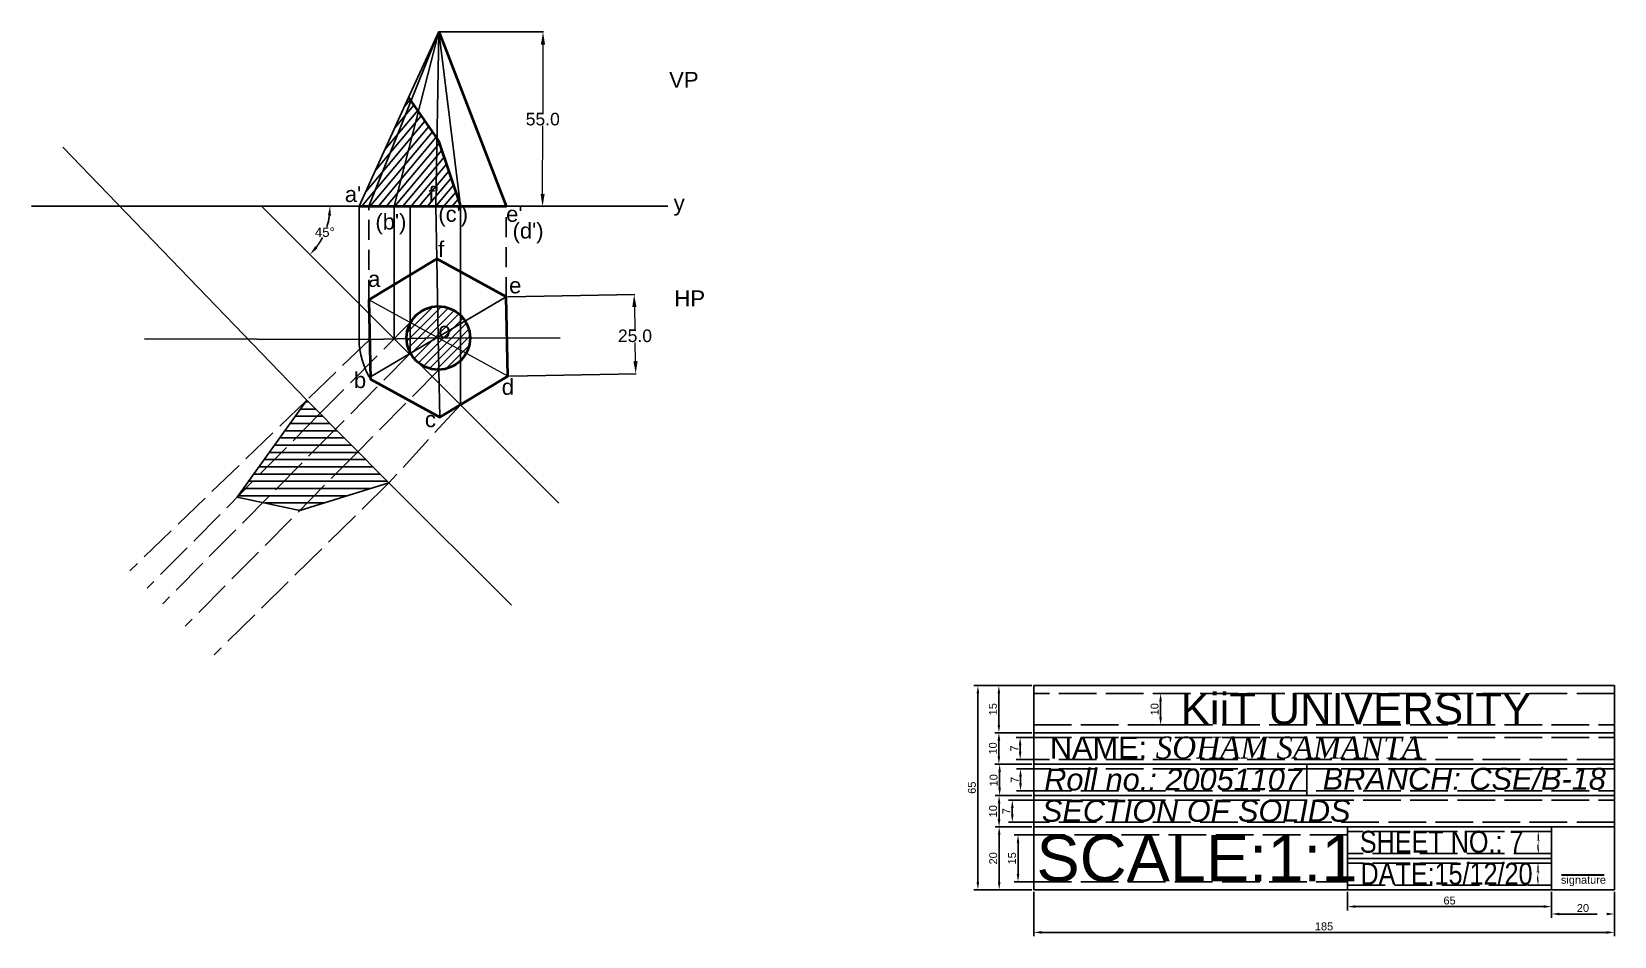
# Model space of a CAD drawing. Header units: millimetres. Extents: x 32535 to 33350, y 23508 to 24028.
# Drawn here: x 32846 to 33350, y 23508 to 23796 of the extents above; entities that cross this region are included whole.
import ezdxf

# ---------------------------------------------------------------- set-up
doc = ezdxf.new("R2010")
doc.units = ezdxf.units.MM
doc.header["$MEASUREMENT"] = 0
doc.linetypes.add('ACAD_ISO02W100', pattern=[15, 12, -3])
doc.linetypes.add('DASHED2', pattern=[9.525, 6.35, -3.175])
doc.styles.get("Standard").update_dxf_attribs({"font": 'arial.ttf'})
doc.dimstyles.new('ISO-25', dxfattribs={"dimtxt": 2.5, "dimasz": 2.5, "dimexe": 1.25, "dimexo": 0.625, "dimtad": 1, "dimtxsty": 'Standard', "dimcen": 2.5, "dimadec": 0, "dimazin": 0, "dimtfac": 1, "dimtmove": 0, "dimatfit": 3, "dimfxl": 1, "dimarcsym": 0})
doc.dimstyles.get("Standard").update_dxf_attribs({"dimtxt": 0.18, "dimasz": 0.18, "dimexe": 0.18, "dimexo": 0.0625, "dimgap": 0.09, "dimtad": 0, "dimtih": 1, "dimtoh": 1, "dimdec": 4, "dimzin": 0, "dimdsep": 46, "dimtxsty": 'Standard', "dimcen": 0.09, "dimadec": 0, "dimazin": 0, "dimtfac": 1, "dimtdec": 4, "dimtofl": 0, "dimtmove": 0, "dimatfit": 3, "dimfxl": 1, "dimtolj": 1, "dimtzin": 0, "dimarcsym": 0})
pattern_1 = [(50, (31.1765, 81.2447), (-1.53208889, 1.28557522), [])]

# ---------------------------------------------------------------- blocks, each defined once
blk = doc.blocks.new('*D16')
at = {"color": 0, "lineweight": -2, "transparency": 16777216}
for p, q in [((33265.06, 23522.47), (33265.06, 23516.48)), ((33330.06, 23522.47), (33330.06, 23516.48)), ((33267.56, 23517.73), (33327.56, 23517.73))]:
    blk.add_line(p, q, dxfattribs=at)
at = {"color": 0, "transparency": 16777216}
for points in [[(33267.56, 23518.15), (33267.56, 23517.32), (33265.06, 23517.73)], [(33327.56, 23518.15), (33327.56, 23517.32), (33330.06, 23517.73)]]:
    blk.add_solid(points, dxfattribs=at)
at = {"layer": 'Defpoints', "color": 0, "transparency": 16777216}
for p in [(33265.06, 23523.1), (33330.06, 23523.1), (33330.06, 23517.73)]:
    blk.add_point(p, dxfattribs=at)
at = {"color": 0, "transparency": 16777216, "insert": (33297.56, 23519.64), "char_height": 2.5, "attachment_point": 5}
blk.add_mtext('65', dxfattribs=at)
blk = doc.blocks.new('*D10')
at = {"color": 0, "lineweight": -2, "transparency": 16777216}
for p, q in [((33169.55, 23540.6), (33158.82, 23540.6)), ((33160.07, 23538.1), (33160.07, 23528.1)), ((33169.58, 23525.6), (33158.82, 23525.6))]:
    blk.add_line(p, q, dxfattribs=at)
at = {"color": 0, "transparency": 16777216}
for points in [[(33159.65, 23538.1), (33160.48, 23538.1), (33160.07, 23540.6)], [(33159.65, 23528.1), (33160.48, 23528.1), (33160.07, 23525.6)]]:
    blk.add_solid(points, dxfattribs=at)
at = {"layer": 'Defpoints', "color": 0, "transparency": 16777216}
for p in [(33170.17, 23540.6), (33160.07, 23525.6), (33170.21, 23525.6)]:
    blk.add_point(p, dxfattribs=at)
at = {"color": 0, "transparency": 16777216, "insert": (33158.17, 23533.1), "char_height": 2.5, "attachment_point": 5, "rotation": 90}
blk.add_mtext('15', dxfattribs=at)
blk = doc.blocks.new('*D17')
at = {"color": 0, "lineweight": -2, "transparency": 16777216}
for p, q in [((33164.43, 23573.1), (33152.72, 23573.1)), ((33153.97, 23570.6), (33153.97, 23565.6)), ((33164.43, 23563.1), (33152.72, 23563.1))]:
    blk.add_line(p, q, dxfattribs=at)
at = {"color": 0, "transparency": 16777216}
for points in [[(33153.56, 23570.6), (33154.39, 23570.6), (33153.97, 23573.1)], [(33153.56, 23565.6), (33154.39, 23565.6), (33153.97, 23563.1)]]:
    blk.add_solid(points, dxfattribs=at)
at = {"layer": 'Defpoints', "color": 0, "transparency": 16777216}
for p in [(33165.06, 23573.1), (33153.97, 23563.1), (33165.06, 23563.1)]:
    blk.add_point(p, dxfattribs=at)
at = {"color": 0, "transparency": 16777216, "insert": (33152.07, 23568.1), "char_height": 2.5, "attachment_point": 5, "rotation": 90}
blk.add_mtext('10', dxfattribs=at)
blk = doc.blocks.new('*D18')
at = {"color": 0, "lineweight": -2, "transparency": 16777216}
for p, q in [((33164.43, 23563.1), (33152.96, 23563.1)), ((33154.21, 23560.6), (33154.21, 23555.6)), ((33164.43, 23553.1), (33152.96, 23553.1))]:
    blk.add_line(p, q, dxfattribs=at)
at = {"color": 0, "transparency": 16777216}
for points in [[(33153.79, 23560.6), (33154.62, 23560.6), (33154.21, 23563.1)], [(33153.79, 23555.6), (33154.62, 23555.6), (33154.21, 23553.1)]]:
    blk.add_solid(points, dxfattribs=at)
at = {"layer": 'Defpoints', "color": 0, "transparency": 16777216}
for p in [(33165.06, 23563.1), (33154.21, 23553.1), (33165.06, 23553.1)]:
    blk.add_point(p, dxfattribs=at)
at = {"color": 0, "transparency": 16777216, "insert": (33152.3, 23557.96), "char_height": 2.5, "attachment_point": 5, "rotation": 90}
blk.add_mtext('10', dxfattribs=at)
blk = doc.blocks.new('*D19')
at = {"color": 0, "lineweight": -2, "transparency": 16777216}
for p, q in [((33164.43, 23588.1), (33146.03, 23588.1)), ((33147.28, 23585.6), (33147.28, 23525.6)), ((33164.43, 23523.1), (33146.03, 23523.1))]:
    blk.add_line(p, q, dxfattribs=at)
at = {"color": 0, "transparency": 16777216}
for points in [[(33146.86, 23585.6), (33147.69, 23585.6), (33147.28, 23588.1)], [(33146.86, 23525.6), (33147.69, 23525.6), (33147.28, 23523.1)]]:
    blk.add_solid(points, dxfattribs=at)
at = {"layer": 'Defpoints', "color": 0, "transparency": 16777216}
for p in [(33165.06, 23588.1), (33147.28, 23523.1), (33165.06, 23523.1)]:
    blk.add_point(p, dxfattribs=at)
at = {"color": 0, "transparency": 16777216, "insert": (33145.38, 23555.6), "char_height": 2.5, "attachment_point": 5, "rotation": 90}
blk.add_mtext('65', dxfattribs=at)
blk = doc.blocks.new('*D20')
at = {"color": 0, "lineweight": -2, "transparency": 16777216}
for p, q in [((33164.43, 23588.1), (33152.72, 23588.1)), ((33153.97, 23585.6), (33153.97, 23575.6)), ((33164.43, 23573.1), (33152.72, 23573.1))]:
    blk.add_line(p, q, dxfattribs=at)
at = {"color": 0, "transparency": 16777216}
for points in [[(33153.56, 23585.6), (33154.39, 23585.6), (33153.97, 23588.1)], [(33153.56, 23575.6), (33154.39, 23575.6), (33153.97, 23573.1)]]:
    blk.add_solid(points, dxfattribs=at)
at = {"layer": 'Defpoints', "color": 0, "transparency": 16777216}
for p in [(33165.06, 23588.1), (33153.97, 23573.1), (33165.06, 23573.1)]:
    blk.add_point(p, dxfattribs=at)
at = {"color": 0, "transparency": 16777216, "insert": (33152.07, 23580.6), "char_height": 2.5, "attachment_point": 5, "rotation": 90}
blk.add_mtext('15', dxfattribs=at)
blk = doc.blocks.new('*D11')
at = {"color": 0, "lineweight": -2, "transparency": 16777216}
for p, q in [((33164.43, 23543.1), (33152.82, 23543.1)), ((33154.07, 23540.6), (33154.07, 23525.6)), ((33164.43, 23523.1), (33152.82, 23523.1))]:
    blk.add_line(p, q, dxfattribs=at)
at = {"color": 0, "transparency": 16777216}
for points in [[(33153.65, 23540.6), (33154.49, 23540.6), (33154.07, 23543.1)], [(33153.65, 23525.6), (33154.49, 23525.6), (33154.07, 23523.1)]]:
    blk.add_solid(points, dxfattribs=at)
at = {"layer": 'Defpoints', "color": 0, "transparency": 16777216}
for p in [(33165.06, 23543.1), (33154.07, 23523.1), (33165.06, 23523.1)]:
    blk.add_point(p, dxfattribs=at)
at = {"color": 0, "transparency": 16777216, "insert": (33152.17, 23533.1), "char_height": 2.5, "attachment_point": 5, "rotation": 90}
blk.add_mtext('20', dxfattribs=at)
blk = doc.blocks.new('*D21')
at = {"color": 0, "lineweight": -2, "transparency": 16777216}
for p, q in [((33164.43, 23553.1), (33152.78, 23553.1)), ((33154.03, 23550.6), (33154.03, 23545.6)), ((33164.43, 23543.1), (33152.78, 23543.1))]:
    blk.add_line(p, q, dxfattribs=at)
at = {"color": 0, "transparency": 16777216}
for points in [[(33153.61, 23550.6), (33154.45, 23550.6), (33154.03, 23553.1)], [(33153.61, 23545.6), (33154.45, 23545.6), (33154.03, 23543.1)]]:
    blk.add_solid(points, dxfattribs=at)
at = {"layer": 'Defpoints', "color": 0, "transparency": 16777216}
for p in [(33165.06, 23553.1), (33154.03, 23543.1), (33165.06, 23543.1)]:
    blk.add_point(p, dxfattribs=at)
at = {"color": 0, "transparency": 16777216, "insert": (33152.13, 23548.1), "char_height": 2.5, "attachment_point": 5, "rotation": 90}
blk.add_mtext('10', dxfattribs=at)
blk = doc.blocks.new('*D12')
at = {"color": 0, "lineweight": -2, "transparency": 16777216}
for p, q in [((33213.78, 23585.6), (33204.25, 23585.6)), ((33205.5, 23583.1), (33205.5, 23578.1)), ((33213.78, 23575.6), (33204.25, 23575.6))]:
    blk.add_line(p, q, dxfattribs=at)
at = {"color": 0, "transparency": 16777216}
for points in [[(33205.08, 23583.1), (33205.91, 23583.1), (33205.5, 23585.6)], [(33205.08, 23578.1), (33205.91, 23578.1), (33205.5, 23575.6)]]:
    blk.add_solid(points, dxfattribs=at)
at = {"layer": 'Defpoints', "color": 0, "transparency": 16777216}
for p in [(33214.41, 23585.6), (33205.5, 23575.6), (33214.41, 23575.6)]:
    blk.add_point(p, dxfattribs=at)
at = {"color": 0, "transparency": 16777216, "insert": (33203.6, 23580.6), "char_height": 2.5, "attachment_point": 5, "rotation": 90}
blk.add_mtext('10', dxfattribs=at)
blk = doc.blocks.new('*D22')
at = {"color": 0, "lineweight": -2, "transparency": 16777216}
for p, q in [((33165.06, 23522.47), (33165.06, 23508.26)), ((33350.06, 23522.47), (33350.06, 23508.26)), ((33167.56, 23509.51), (33347.56, 23509.51))]:
    blk.add_line(p, q, dxfattribs=at)
at = {"color": 0, "transparency": 16777216}
for points in [[(33167.56, 23509.93), (33167.56, 23509.09), (33165.06, 23509.51)], [(33347.56, 23509.93), (33347.56, 23509.09), (33350.06, 23509.51)]]:
    blk.add_solid(points, dxfattribs=at)
at = {"layer": 'Defpoints', "color": 0, "transparency": 16777216}
for p in [(33165.06, 23523.1), (33350.06, 23523.1), (33350.06, 23509.51)]:
    blk.add_point(p, dxfattribs=at)
at = {"color": 0, "transparency": 16777216, "insert": (33257.56, 23511.41), "char_height": 2.5, "attachment_point": 5}
blk.add_mtext('185', dxfattribs=at)
blk = doc.blocks.new('*D23')
at = {"color": 0, "linetype": 'ACAD_ISO02W100', "lineweight": -2, "transparency": 16777216}
for p, q in [((33169.6, 23571.6), (33159.49, 23571.6)), ((33160.74, 23569.1), (33160.74, 23567.1)), ((33169.6, 23564.6), (33159.49, 23564.6))]:
    blk.add_line(p, q, dxfattribs=at)
at = {"color": 0, "linetype": 'ACAD_ISO02W100', "transparency": 16777216}
for points in [[(33160.33, 23569.1), (33161.16, 23569.1), (33160.74, 23571.6)], [(33160.33, 23567.1), (33161.16, 23567.1), (33160.74, 23564.6)]]:
    blk.add_solid(points, dxfattribs=at)
at = {"layer": 'Defpoints', "color": 0, "linetype": 'ACAD_ISO02W100', "transparency": 16777216}
for p in [(33170.23, 23571.6), (33160.74, 23564.6), (33170.23, 23564.6)]:
    blk.add_point(p, dxfattribs=at)
at = {"color": 0, "linetype": 'ACAD_ISO02W100', "transparency": 16777216, "insert": (33158.87, 23568.1), "char_height": 2.5, "attachment_point": 5, "rotation": 90}
blk.add_mtext('7', dxfattribs=at)
blk = doc.blocks.new('*D13')
at = {"color": 0, "linetype": 'ACAD_ISO02W100', "lineweight": -2, "transparency": 16777216}
for p, q in [((33170.57, 23561.6), (33159.62, 23561.6)), ((33160.87, 23559.1), (33160.87, 23557.1)), ((33170.57, 23554.6), (33159.62, 23554.6))]:
    blk.add_line(p, q, dxfattribs=at)
at = {"color": 0, "linetype": 'ACAD_ISO02W100', "transparency": 16777216}
for points in [[(33160.46, 23559.1), (33161.29, 23559.1), (33160.87, 23561.6)], [(33160.46, 23557.1), (33161.29, 23557.1), (33160.87, 23554.6)]]:
    blk.add_solid(points, dxfattribs=at)
at = {"layer": 'Defpoints', "color": 0, "linetype": 'ACAD_ISO02W100', "transparency": 16777216}
for p in [(33171.2, 23561.6), (33160.87, 23554.6), (33171.2, 23554.6)]:
    blk.add_point(p, dxfattribs=at)
at = {"color": 0, "linetype": 'ACAD_ISO02W100', "transparency": 16777216, "insert": (33159, 23558.1), "char_height": 2.5, "attachment_point": 5, "rotation": 90}
blk.add_mtext('7', dxfattribs=at)
blk = doc.blocks.new('*D24')
at = {"color": 0, "linetype": 'ACAD_ISO02W100', "lineweight": -2, "transparency": 16777216}
for p, q in [((33167.05, 23551.6), (33157, 23551.6)), ((33158.25, 23549.1), (33158.25, 23547.1)), ((33167.05, 23544.6), (33157, 23544.6))]:
    blk.add_line(p, q, dxfattribs=at)
at = {"color": 0, "linetype": 'ACAD_ISO02W100', "transparency": 16777216}
for points in [[(33157.83, 23549.1), (33158.67, 23549.1), (33158.25, 23551.6)], [(33157.83, 23547.1), (33158.67, 23547.1), (33158.25, 23544.6)]]:
    blk.add_solid(points, dxfattribs=at)
at = {"layer": 'Defpoints', "color": 0, "linetype": 'ACAD_ISO02W100', "transparency": 16777216}
for p in [(33167.67, 23551.6), (33158.25, 23544.6), (33167.67, 23544.6)]:
    blk.add_point(p, dxfattribs=at)
at = {"color": 0, "linetype": 'ACAD_ISO02W100', "transparency": 16777216, "insert": (33156.37, 23548.1), "char_height": 2.5, "attachment_point": 5, "rotation": 90}
blk.add_mtext('7', dxfattribs=at)
blk = doc.blocks.new('*D25')
at = {"color": 0, "linetype": 'ACAD_ISO02W100', "lineweight": -2, "transparency": 16777216}
for p, q in [((33330.06, 23522.47), (33330.06, 23514.12)), ((33350.06, 23522.47), (33350.06, 23514.12)), ((33332.56, 23515.37), (33347.56, 23515.37))]:
    blk.add_line(p, q, dxfattribs=at)
at = {"color": 0, "linetype": 'ACAD_ISO02W100', "transparency": 16777216}
for points in [[(33332.56, 23515.78), (33332.56, 23514.95), (33330.06, 23515.37)], [(33347.56, 23515.78), (33347.56, 23514.95), (33350.06, 23515.37)]]:
    blk.add_solid(points, dxfattribs=at)
at = {"layer": 'Defpoints', "color": 0, "linetype": 'ACAD_ISO02W100', "transparency": 16777216}
for p in [(33330.06, 23523.1), (33350.06, 23523.1), (33350.06, 23515.37)]:
    blk.add_point(p, dxfattribs=at)
at = {"color": 0, "linetype": 'ACAD_ISO02W100', "transparency": 16777216, "insert": (33340.06, 23517.27), "char_height": 2.5, "attachment_point": 5}
blk.add_mtext('20', dxfattribs=at)
blk = doc.blocks.new('*D14')
at = {"color": 0, "lineweight": -2, "transparency": 16777216}
for p, q in [((33322.44, 23531.6), (33325.91, 23531.6)), ((33322.44, 23524.6), (33325.91, 23524.6))]:
    blk.add_line(p, q, dxfattribs=at)
at = {"color": 0, "lineweight": 0, "transparency": 16777216}
for p, q in [((33325.73, 23530.1), (33325.73, 23528.94)), ((33325.73, 23526.1), (33325.73, 23527.26))]:
    blk.add_line(p, q, dxfattribs=at)
at = {"color": 0, "transparency": 16777216}
for points in [[(33325.48, 23530.1), (33325.98, 23530.1), (33325.73, 23531.6)], [(33325.48, 23526.1), (33325.98, 23526.1), (33325.73, 23524.6)]]:
    blk.add_solid(points, dxfattribs=at)
at = {"layer": 'Defpoints', "color": 0, "transparency": 16777216}
for p in [(33322.38, 23531.6), (33322.38, 23524.6), (33325.73, 23524.6)]:
    blk.add_point(p, dxfattribs=at)
at = {"color": 0, "transparency": 16777216, "insert": (33325.73, 23528.1), "char_height": 1.5, "attachment_point": 5}
blk.add_mtext('\\A1;7', dxfattribs=at)
blk = doc.blocks.new('*D15')
at = {"color": 0, "lineweight": -2, "transparency": 16777216}
for p, q in [((33320.5, 23541.6), (33326, 23541.6)), ((33320.42, 23534.6), (33326, 23534.6))]:
    blk.add_line(p, q, dxfattribs=at)
at = {"color": 0, "lineweight": 0, "transparency": 16777216}
for p, q in [((33325.82, 23540.1), (33325.82, 23538.94)), ((33325.82, 23536.1), (33325.82, 23537.26))]:
    blk.add_line(p, q, dxfattribs=at)
at = {"color": 0, "transparency": 16777216}
for points in [[(33325.57, 23540.1), (33326.07, 23540.1), (33325.82, 23541.6)], [(33325.57, 23536.1), (33326.07, 23536.1), (33325.82, 23534.6)]]:
    blk.add_solid(points, dxfattribs=at)
at = {"layer": 'Defpoints', "color": 0, "transparency": 16777216}
for p in [(33320.43, 23541.6), (33325.82, 23541.6), (33320.36, 23534.6)]:
    blk.add_point(p, dxfattribs=at)
at = {"color": 0, "transparency": 16777216, "insert": (33325.82, 23538.1), "char_height": 1.5, "attachment_point": 5}
blk.add_mtext('\\A1;7', dxfattribs=at)
blk = doc.blocks.new('*D110')
at = {"color": 0, "lineweight": -2, "transparency": 16777216}
for start, end in [(342.0263, 352.1096), (322.8904, 332.82)]:
    blk.add_arc((32919.09, 23740.83), 21.8, start, end, dxfattribs=at)
at = {"color": 0, "transparency": 16777216}
for points in [[(32940.18, 23737.87), (32941.18, 23737.8), (32940.89, 23740.83)], [(32936.85, 23727.35), (32936.1, 23728), (32934.5, 23725.41)]]:
    blk.add_solid(points, dxfattribs=at)
at = {"layer": 'Defpoints', "color": 0, "transparency": 16777216}
for p in [(32845.81, 23740.83), (32919.09, 23740.83), (33048.54, 23740.83), (32937.97, 23729.93), (33013.75, 23646.17)]:
    blk.add_point(p, dxfattribs=at)
at = {"color": 0, "transparency": 16777216, "insert": (32939.23, 23732.49), "char_height": 3, "attachment_point": 5}
blk.add_mtext('\\A1;45°', dxfattribs=at)
blk = doc.blocks.new('*D113')
at = {"color": 0, "lineweight": -2, "transparency": 16777216}
for p, q in [((32975.55, 23796.37), (33008.91, 23796.28)), ((32975.42, 23740.81), (33008.77, 23740.73))]:
    blk.add_line(p, q, dxfattribs=at)
at = {"color": 0, "lineweight": 9, "transparency": 16777216}
for p, q in [((33008.72, 23792.28), (33008.67, 23770.64)), ((33008.6, 23744.73), (33008.66, 23766.37))]:
    blk.add_line(p, q, dxfattribs=at)
at = {"color": 0, "transparency": 16777216}
for points in [[(33008.05, 23792.28), (33009.39, 23792.28), (33008.73, 23796.28)], [(33007.94, 23744.73), (33009.27, 23744.73), (33008.59, 23740.73)]]:
    blk.add_solid(points, dxfattribs=at)
at = {"layer": 'Defpoints', "color": 0, "transparency": 16777216}
for p in [(32975.49, 23796.37), (32975.35, 23740.81), (33008.59, 23740.73)]:
    blk.add_point(p, dxfattribs=at)
at = {"color": 0, "transparency": 16777216, "insert": (33008.66, 23768.51), "char_height": 4, "attachment_point": 5}
blk.add_mtext('\\A1;55.0', dxfattribs=at)
blk = doc.blocks.new('*D115')
at = {"color": 0, "lineweight": -2, "transparency": 16777216}
for p, q in [((32997.56, 23711.89), (33037.95, 23712.69)), ((32998.06, 23686.64), (33038.45, 23687.45))]:
    blk.add_line(p, q, dxfattribs=at)
at = {"color": 0, "lineweight": 9, "transparency": 16777216}
for p, q in [((33037.85, 23708.69), (33037.99, 23701.64)), ((33038.19, 23691.44), (33038.07, 23697.37))]:
    blk.add_line(p, q, dxfattribs=at)
at = {"color": 0, "transparency": 16777216}
for points in [[(33038.51, 23708.7), (33037.18, 23708.68), (33037.77, 23712.69)], [(33038.86, 23691.46), (33037.53, 23691.43), (33038.27, 23687.44)]]:
    blk.add_solid(points, dxfattribs=at)
at = {"layer": 'Defpoints', "color": 0, "transparency": 16777216}
for p in [(32997.5, 23711.88), (32998, 23686.64), (33038.27, 23687.44)]:
    blk.add_point(p, dxfattribs=at)
at = {"color": 0, "transparency": 16777216, "insert": (33038.03, 23699.5), "char_height": 4, "attachment_point": 5}
blk.add_mtext('\\A1;25.0', dxfattribs=at)

msp = doc.modelspace()

# ---------------------------------------------------------------- hatches: boundary and pattern name
at = {"true_color": 0xf8d731, "transparency": 33554687}
h = msp.add_hatch(dxfattribs=at)
h.set_pattern_fill('_USER', color=40, scale=2, angle=50, pattern_type=0)
h.set_pattern_definition(pattern_1)
h.paths.add_polyline_path([(32964.38662, 23768.60242), (32962.82244, 23768.60632), (32962.57135, 23764.07119)])
h.paths.add_polyline_path([(32966.66624, 23774.29277), (32965.91576, 23775.37539), (32962.82244, 23768.60632), (32964.38662, 23768.60242)])
h.paths.add_polyline_path([(32962.57135, 23764.07119), (32962.82244, 23768.60632), (32950.12844, 23740.82817), (32953.25991, 23740.82817)])
h = msp.add_hatch(dxfattribs=at)
h.set_pattern_fill('_USER', color=40, scale=2, angle=50, pattern_type=0)
h.set_pattern_definition(pattern_1)
h.paths.add_polyline_path([(32961.70298, 23761.90358), (32953.25991, 23740.82817), (32961.28449, 23740.82817)])
h.paths.add_polyline_path([(32966.55187, 23761.8915), (32961.70298, 23761.90358), (32961.28449, 23740.82817), (32966.45953, 23740.82817)])
h.paths.add_polyline_path([(32975.43047, 23761.86939), (32966.55187, 23761.8915), (32966.45953, 23740.82817), (32975.37806, 23740.82817)])
h.paths.add_polyline_path([(32975.43047, 23761.86939), (32975.37806, 23740.82817), (32982.40175, 23740.82817)])
h.paths.add_polyline_path([(32966.60558, 23774.14134), (32961.70298, 23761.90358), (32966.55187, 23761.8915)])
h.paths.add_polyline_path([(32966.60558, 23774.14134), (32966.55187, 23761.8915), (32975.43047, 23761.86939)])
h = msp.add_hatch()
h.set_pattern_fill('ANSI31', color=2, scale=15)
h.paths.add_polyline_path([(32975.37806, 23698.82225), (32966.73308, 23693.5975, 0.262590268), (32975.37806, 23688.72108)])
h.paths.add_polyline_path([(32975.37806, 23698.82225), (32966.45953, 23698.64362), (32966.45953, 23694.07951, 0.013719299), (32966.73308, 23693.5975)])
h.paths.add_polyline_path([(32966.5308, 23703.69665, 0.003705235), (32966.45953, 23703.565), (32966.45953, 23698.64362), (32975.37806, 23698.82225)])
h.paths.add_polyline_path([(32975.37806, 23708.92343, 0.273322514), (32966.5308, 23703.69665), (32975.37806, 23698.82225)])
h.paths.add_polyline_path([(32982.40175, 23706.08183, 0.194624103), (32975.37806, 23708.92343), (32975.37806, 23698.82225), (32982.40175, 23703.06715)])
h.paths.add_polyline_path([(32982.40175, 23694.95255), (32975.37806, 23698.82225), (32975.37806, 23688.72108, 0.194624103), (32982.40175, 23691.56267)])
h.paths.add_polyline_path([(32982.40175, 23698.81953), (32975.37806, 23698.82225), (32982.40175, 23694.95255)], flags=17)
h.paths.add_polyline_path([(32982.40175, 23703.06715), (32975.37806, 23698.82225), (32982.40175, 23698.81953)])
h.paths.add_polyline_path([(32984.02304, 23704.04701), (32982.40175, 23703.06715), (32982.40175, 23698.81953), (32985.47923, 23698.81834, 0.13684791)])
h.paths.add_polyline_path([(32985.47923, 23698.81834), (32982.40175, 23698.81953), (32982.40175, 23694.95255), (32984.22532, 23693.94786, 0.126464062)])
h.paths.add_polyline_path([(32966.45953, 23703.565, 0.122799603), (32965.27688, 23698.82225, 0.005006652), (32965.27891, 23698.61998), (32966.45953, 23698.64362)])
h.paths.add_polyline_path([(32966.45953, 23698.64362), (32965.27891, 23698.61998, 0.117720574), (32966.45953, 23694.07951)])
h.paths.add_polyline_path([(32982.40175, 23706.08183), (32982.40175, 23703.06715), (32984.02304, 23704.04701, 0.064661546)])
h.paths.add_polyline_path([(32984.22532, 23693.94786), (32982.40175, 23694.95255), (32982.40175, 23691.56267, 0.074723484)])
h.paths.add_polyline_path([(32974.42203, 23697.78354), (32980.25811, 23697.78354), (32980.25811, 23703.51971), (32974.42203, 23703.51971)], flags=9)
h = msp.add_hatch()
h.set_pattern_fill('_USER', color=2, scale=2.3, pattern_type=0)
h.set_pattern_definition([(0, (0, 0), (0, 2.3), [])])
h.paths.add_polyline_path([(32937.53297, 23674.63009), (32937.71113, 23674.80936), (32933.48303, 23679.06209), (32911.33441, 23648.15688)])
h.paths.add_polyline_path([(32942.50723, 23669.70744), (32942.64505, 23669.8467), (32937.71113, 23674.80936), (32937.53297, 23674.63009), (32911.33441, 23648.15688), (32919.46957, 23646.42826)])
h.paths.add_polyline_path([(32942.64505, 23669.8467), (32942.50723, 23669.70744), (32919.46957, 23646.42826), (32931.24758, 23643.92559), (32949.78887, 23662.66126)])
h.paths.add_polyline_path([(32949.78887, 23662.66126), (32931.24758, 23643.92559), (32959.66056, 23652.73207)])

# ---------------------------------------------------------------- linework, layer by layer
at = {"color": 5, "transparency": 33554687}
msp.add_line((32975.51645, 23796.38447), (32953.25991, 23740.82817), dxfattribs=at)
at = {"color": 5}
for p, q in [((32975.51645, 23796.38447), (32961.28449, 23740.82817)), ((32975.51645, 23796.38447), (32965.91576, 23775.37539)), ((32974.53705, 23740.81172), (32975.51645, 23796.38447)), ((32982.40175, 23740.82817), (32975.51645, 23796.38447))]:
    msp.add_line(p, q, dxfattribs=at)
at = {"color": 5, "lineweight": 40, "transparency": 33554687}
msp.add_line((32975.51645, 23796.38447), (32996.99051, 23740.82817), dxfattribs=at)
at = {"color": 1}
for p, q in [((32965.91576, 23775.37539), (32950.12844, 23740.82817)), ((32933.48303, 23679.06209), (32911.33441, 23648.15688)), ((32959.66056, 23652.73207), (32933.48303, 23679.06209)), ((32931.24758, 23643.92559), (32959.66056, 23652.73207)), ((32911.33441, 23648.15688), (32931.24758, 23643.92559))]:
    msp.add_line(p, q, dxfattribs=at)
at = {"color": 1, "lineweight": 40}
for p, q in [((32965.91576, 23775.37539), (32975.44718, 23761.62581)), ((32975.44718, 23761.62581), (32982.40175, 23740.82817)), ((32950.12844, 23740.82817), (32996.99051, 23740.82817))]:
    msp.add_line(p, q, dxfattribs=at)
at = {"color": 3}
for p, q in [((32933.48303, 23679.06209), (32855.79889, 23759.59072)), ((32959.66056, 23652.73207), (32998.68987, 23613.70276))]:
    msp.add_line(p, q, dxfattribs=at)
at = {"color": 3, "lineweight": -2, "transparency": 33554687}
msp.add_line((32845.81359, 23740.82817), (33048.53888, 23740.82817), dxfattribs=at)
at = {"color": 3, "transparency": 33554687}
msp.add_line((33013.74879, 23646.1663), (32919.08692, 23740.82817), dxfattribs=at)
at = {"transparency": 33554687}
msp.add_line((32950.12844, 23698.41294), (32950.12844, 23740.82817), dxfattribs=at)
at = {"linetype": 'DASHED2', "transparency": 33554687}
msp.add_line((32953.25991, 23711.00825), (32953.25991, 23740.82817), dxfattribs=at)
at = {"color": 0, "transparency": 33554687}
for p, q in [((32961.28449, 23698.53997), (32961.28449, 23740.82817)), ((32966.45953, 23693.43218), (32966.45953, 23740.82817))]:
    msp.add_line(p, q, dxfattribs=at)
for p, q in [((32974.87236, 23724.07013), (32974.53705, 23740.81172)), ((32974.87236, 23724.07013), (32975.37806, 23698.82225)), ((32996.99051, 23711.88413), (32953.75219, 23686.43015)), ((32975.37806, 23698.82225), (32975.88375, 23673.57438)), ((33350.05774, 23588.0996), (33165.05774, 23588.0996)), ((33165.05774, 23588.0996), (33165.05774, 23523.0996)), ((33165.05774, 23588.0996), (33165.05774, 23573.0996)), ((33320.86172, 23588.0996), (33320.86172, 23588.0996)), ((33350.05774, 23523.0996), (33350.05774, 23588.0996)), ((33165.05774, 23573.0996), (33350.05774, 23573.0996)), ((33350.05774, 23573.0996), (33350.05774, 23563.0996)), ((33350.05774, 23563.0996), (33165.05774, 23563.0996)), ((33165.05774, 23563.0996), (33165.05774, 23553.0996)), ((33252.08048, 23563.0996), (33252.08048, 23553.0996)), ((33165.05774, 23553.0996), (33350.05774, 23553.0996)), ((33350.05774, 23553.0996), (33350.05774, 23543.0996)), ((33265.05774, 23543.0996), (33165.05774, 23543.0996)), ((33330.05774, 23543.0996), (33265.05774, 23543.0996)), ((33265.05774, 23543.0996), (33265.05774, 23523.0996)), ((33265.05774, 23543.0996), (33265.05774, 23540.5996)), ((33265.05774, 23540.5996), (33265.05774, 23525.5996)), ((33350.05774, 23543.0996), (33330.05774, 23543.0996)), ((33330.05774, 23523.0996), (33330.05774, 23543.0996)), ((33330.05774, 23533.0996), (33265.05774, 23533.0996)), ((33165.05774, 23523.0996), (33265.05774, 23523.0996)), ((33265.05774, 23523.0996), (33330.05774, 23523.0996)), ((33330.05774, 23523.0996), (33350.05774, 23523.0996))]:
    msp.add_line(p, q)
at = {"color": 4, "transparency": 33554687}
msp.add_line((32982.40175, 23677.51365), (32982.40175, 23740.82817), dxfattribs=at)
at = {"color": 114, "linetype": 'DASHED2', "true_color": 0x139b48, "transparency": 33554687}
msp.add_line((32996.99051, 23711.88413), (32996.99051, 23740.82817), dxfattribs=at)
at = {"color": 0, "lineweight": 20, "transparency": 33554687}
msp.add_line((32997.4962, 23686.63626), (32953.25991, 23711.00825), dxfattribs=at)
at = {"linetype": 'ACAD_ISO02W100'}
for p, q in [((32966.45953, 23703.73592), (32937.53297, 23674.63009)), ((32953.51276, 23698.38431), (32933.48303, 23679.06209)), ((32966.45953, 23693.91084), (32942.50723, 23669.70744)), ((32975.58033, 23688.7231), (32949.70892, 23662.58047)), ((32933.48303, 23679.06209), (32877.05667, 23624.62886)), ((32937.53297, 23674.63009), (32882.6049, 23619.12619)), ((32982.40175, 23677.51334), (32959.66056, 23652.73207)), ((32942.50723, 23669.70744), (32887.57379, 23614.19811)), ((32949.70892, 23662.58047), (32894.7677, 23607.06328)), ((32959.66056, 23652.73207), (32903.93961, 23597.96668))]:
    msp.add_line(p, q, dxfattribs=at)
at = {"color": 18, "true_color": 0x000000, "transparency": 33554687}
for p, q in [((32953.51276, 23698.38431), (32881.78006, 23698.59969)), ((32975.37806, 23698.82225), (32953.51276, 23698.38431)), ((32975.37806, 23698.82225), (33014.15084, 23698.80724))]:
    msp.add_line(p, q, dxfattribs=at)
at = {"color": 85, "linetype": 'ACAD_ISO02W100', "true_color": 0x58ba48}
for p, q in [((33350.05774, 23585.5996), (33165.05774, 23585.5996)), ((33165.05774, 23575.5996), (33350.05774, 23575.5996)), ((33165.05774, 23571.5996), (33350.05774, 23571.5996)), ((33350.05774, 23564.5996), (33165.05774, 23564.5996)), ((33350.05774, 23561.5996), (33165.05774, 23561.5996)), ((33165.05774, 23554.5996), (33350.05774, 23554.5996)), ((33165.05774, 23551.5996), (33350.05774, 23551.5996)), ((33350.05774, 23544.5996), (33165.05774, 23544.5996)), ((33265.05774, 23540.5996), (33165.05774, 23540.5996)), ((33330.05774, 23541.5996), (33265.05774, 23541.5996)), ((33330.05774, 23534.5996), (33265.05774, 23534.5996)), ((33330.05774, 23531.5996), (33265.05774, 23531.5996)), ((33165.05774, 23525.5996), (33265.05774, 23525.5996)), ((33265.05774, 23524.5996), (33330.05774, 23524.5996))]:
    msp.add_line(p, q, dxfattribs=at)
at = {"color": 9, "lineweight": 30, "true_color": 0xc7c8ca}
msp.add_line((33333.22204, 23527.81242), (33346.76853, 23527.87394), dxfattribs=at)
at = {"color": 5, "lineweight": 40}
msp.add_lwpolyline([(32974.87236, 23724.07013), (32953.25991, 23711.00825), (32953.7656, 23685.76037), (32975.88375, 23673.57438), (32997.4962, 23686.63626), (32996.99051, 23711.88413)], close=True, dxfattribs=at)
at = {"color": 1, "lineweight": 40, "transparency": 33554687}
msp.add_circle((32975.37806, 23698.82225), 10.10118, dxfattribs=at)
at = {"transparency": 33554687}
msp.add_arc((32975.37806, 23698.82225), 25.25294, 180.9287314, 211.0885359, dxfattribs=at)

# ---------------------------------------------------------------- texts
at = {"color": 0, "transparency": 33554687}
for s, height, p in [('VP', 5.050588, (33048.91254, 23778.53252)), ('f', 5.05059, (32975.3176, 23724.57275)), ('a', 5.05059, (32953.00052, 23715.09889)), ('e', 5.05059, (32997.93636, 23713.04184)), ('HP', 5.050588, (33050.57263, 23708.92067)), ('o', 5.05059, (32975.37806, 23698.82225)), ('b', 5.05059, (32948.46643, 23682.85882)), ('d', 5.05059, (32995.58142, 23680.72437)), ('c', 5.05059, (32971.09125, 23670.42341))]:
    msp.add_text(s, height=height, dxfattribs=at).set_placement(p)
at = {"transparency": 33554687}
msp.add_text('y', height=5.05059, dxfattribs=at).set_placement((33050.36733, 23739.30586))
at = {"color": 0, "char_height": 5, "attachment_point": 1}
for s, width, insert in [("a'", 5.2423093, (32945.58858, 23747.11849)), ("f'", 132.0351301, (32972.25812, 23747.08071)), ("(c')", 110.5660045, (32975.37806, 23740.82817)), ("e'", 106.2721794, (32996.99051, 23740.82817)), ("(b')", 278.0251966, (32955.33831, 23738.36419)), ("(d')", 156.7246261, (32999.04813, 23735.50483))]:
    msp.add_mtext_dynamic_manual_height_columns(s, width=width, gutter_width=1, heights=[0], dxfattribs=dict(at, insert=insert))
at = {"attachment_point": 1}
for s, width, heights, insert, char_height in [('\\pxqc;KiiT UNIVERSITY', 164.358567, [0], (33185.57188, 23585.75507), 10), ('NAME: {\\fTimes New Roman|b0|i1|c0|p18;SOHAM SAMANTA}', 128.690421, [6.62977], (33170.22798, 23571.87701), 7), ('{\\fArial|b0|i1|c0|p34;Roll no.: 20051107}', 98.4957445, [17.50806], (33168.42702, 23561.71021), 7), ('{\\fArial|b0|i1|c0|p34;BRANCH: CSE/B-18}', 96.3946234, [0], (33257.15046, 23561.92154), 7), ('SCALE:1:1', 93.7594967, [0], (33165.94187, 23540.54829), 14.8)]:
    msp.add_mtext_dynamic_manual_height_columns(s, width=width, gutter_width=12.5, heights=heights, dxfattribs=dict(at, insert=insert, char_height=char_height))
at = {"color": 18, "true_color": 0x000000, "char_height": 7, "attachment_point": 1}
for s, width, heights, insert in [('{\\fArial|b0|i1|c0|p34;SECTION OF SOLIDS}', 242.3821862, [9.91839], (33167.67167, 23551.75081)), ('{\\fArial Narrow|b0|i0|c0|p34;SHEET NO.: 7}', 67.6486479, [17.83892], (33268.973, 23541.87953)), ('{\\fArial Narrow|b0|i0|c0|p34;DATE:15/12/20}', 77.4148345, [0], (33269.17478, 23531.69696))]:
    msp.add_mtext_dynamic_manual_height_columns(s, width=width, gutter_width=12.5, heights=heights, dxfattribs=dict(at, insert=insert))
at = {"color": 9, "lineweight": 30, "true_color": 0xc7c8ca, "insert": (33333.02424, 23527.50882), "char_height": 2.5, "attachment_point": 1}
msp.add_mtext_dynamic_manual_height_columns('{\\C256;\\c0;signature}', width=12.8123175, gutter_width=12.5, heights=[0], dxfattribs=at)

# ---------------------------------------------------------------- dimensions: what is measured, and where the dimension line sits
at = {"color": 6}
dim = msp.add_aligned_dim(p1=(32975.491, 23796.36598), p2=(32975.3526, 23740.80969), distance=33.24003, text='55.0', dimstyle='Standard', override={"dimtxt": 4, "dimasz": 4, "dimlwd": 9}, dxfattribs=at)
dim.commit()
dim.dimension.update_dxf_attribs({"geometry": '*D113', "text_midpoint": (33008.66173, 23768.50503)})
dim = msp.add_angular_dim_2l(base=(32937.96776, 23729.92731), line1=((33013.74879, 23646.1663), (32919.08692, 23740.82817)), line2=((32845.81359, 23740.82817), (33048.53888, 23740.82817)), dimstyle='Standard', override={"dimtxt": 3, "dimasz": 3}, dxfattribs=at)
dim.commit()
dim.dimension.update_dxf_attribs({"geometry": '*D110', "text_midpoint": (32939.22908, 23732.48502)})
dim = msp.add_linear_dim(base=(33038.27324, 23687.44286), p1=(32997.4962, 23711.88413), p2=(32998.0019, 23686.63626), angle=271.1474305, text='25.0', dimstyle='Standard', override={"dimtxt": 4, "dimasz": 4, "dimlwd": 9}, dxfattribs=at)
dim.commit()
dim.dimension.update_dxf_attribs({"geometry": '*D115', "text_midpoint": (33038.03168, 23699.50333), "dimtype": 161})
at = {"color": 240, "true_color": 0xed1f24}
for base, p1, p2, picture, middle in [((33147.27832, 23523.0996), (33165.05774, 23588.0996), (33165.05774, 23523.0996), '*D19', (33147.27832, 23555.5996)), ((33153.97439, 23573.0996), (33165.05774, 23588.0996), (33165.05774, 23573.0996), '*D20', (33153.97439, 23580.5996)), ((33205.49731, 23575.5996), (33214.40684, 23585.5996), (33214.40684, 23575.5996), '*D12', (33205.49731, 23580.5996)), ((33153.97439, 23563.0996), (33165.05774, 23573.0996), (33165.05774, 23563.0996), '*D17', (33153.97439, 23568.0996)), ((33154.20616, 23553.0996), (33165.05774, 23563.0996), (33165.05774, 23553.0996), '*D18', (33154.20616, 23557.96447)), ((33154.03013, 23543.0996), (33165.05774, 23553.0996), (33165.05774, 23543.0996), '*D21', (33154.03013, 23548.0996)), ((33154.07057, 23523.0996), (33165.05774, 23543.0996), (33165.05774, 23523.0996), '*D11', (33154.07057, 23533.0996)), ((33160.06654, 23525.5996), (33170.17227, 23540.5996), (33170.20625, 23525.5996), '*D10', (33160.06654, 23533.0996))]:
    dim = msp.add_linear_dim(base=base, p1=p1, p2=p2, angle=90, dimstyle='ISO-25', override={"dimdec": 1}, dxfattribs=at)
    dim.commit()
    dim.dimension.update_dxf_attribs({"geometry": picture, "text_midpoint": middle, "dimtype": 160})
at = {"color": 240, "linetype": 'ACAD_ISO02W100', "true_color": 0xed1f24}
for base, p1, p2, picture, middle in [((33160.74184, 23564.5996), (33170.22798, 23571.5996), (33170.22798, 23564.5996), '*D23', (33158.86684, 23568.0996)), ((33160.87345, 23554.5996), (33171.197, 23561.5996), (33171.197, 23554.5996), '*D13', (33158.99845, 23558.0996)), ((33158.24937, 23544.5996), (33167.67167, 23551.5996), (33167.67167, 23544.5996), '*D24', (33156.37437, 23548.0996))]:
    dim = msp.add_linear_dim(base=base, p1=p1, p2=p2, angle=90, dimstyle='ISO-25', override={"dimdec": 1}, dxfattribs=at)
    dim.commit()
    dim.dimension.update_dxf_attribs({"geometry": picture, "text_midpoint": middle})
at = {"color": 1}
for base, p1, p2, picture, middle in [((33325.81544, 23541.5996), (33320.35963, 23534.5996), (33320.43437, 23541.5996), '*D15', (33325.81544, 23538.0996)), ((33325.73439, 23524.5996), (33322.37753, 23531.5996), (33322.37753, 23524.5996), '*D14', (33325.73439, 23528.0996))]:
    dim = msp.add_linear_dim(base=base, p1=p1, p2=p2, angle=90, dimstyle='Standard', override={"dimtxt": 1.5, "dimasz": 1.5, "dimdec": 0, "dimlwd": 0}, dxfattribs=at)
    dim.commit()
    dim.dimension.update_dxf_attribs({"geometry": picture, "text_midpoint": middle, "dimtype": 160})
at = {"color": 240, "true_color": 0xed1f24}
for base, p1, p2, picture, middle in [((33350.05774, 23509.5091), (33165.05774, 23523.0996), (33350.05774, 23523.0996), '*D22', (33257.55774, 23511.41053)), ((33330.05774, 23517.73389), (33265.05774, 23523.0996), (33330.05774, 23523.0996), '*D16', (33297.55774, 23519.63532))]:
    dim = msp.add_linear_dim(base=base, p1=p1, p2=p2, dimstyle='ISO-25', override={"dimdec": 1}, dxfattribs=at)
    dim.commit()
    dim.dimension.update_dxf_attribs({"geometry": picture, "text_midpoint": middle})
at = {"color": 240, "linetype": 'ACAD_ISO02W100', "true_color": 0xed1f24}
dim = msp.add_linear_dim(base=(33350.05774, 23515.36685), p1=(33330.05774, 23523.0996), p2=(33350.05774, 23523.0996), dimstyle='ISO-25', override={"dimdec": 0}, dxfattribs=at)
dim.commit()
dim.dimension.update_dxf_attribs({"geometry": '*D25', "text_midpoint": (33340.05774, 23517.26828)})

doc.saveas('drawing.dxf')
